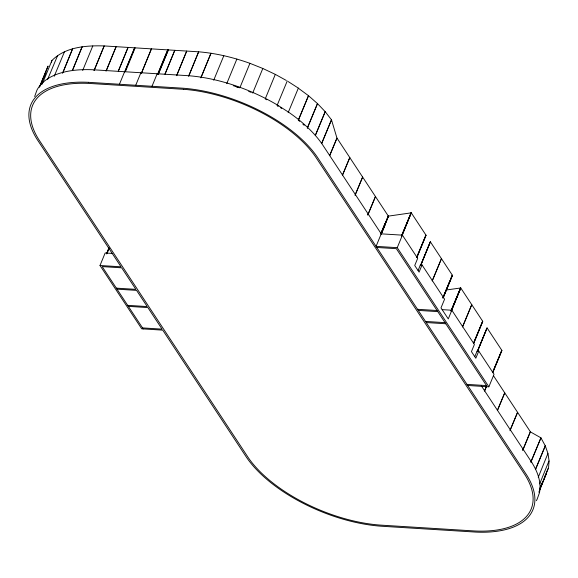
<?xml version="1.0" encoding="UTF-8"?>
<svg xmlns="http://www.w3.org/2000/svg" width="578" height="578" viewBox="0 0 578 578"><rect width="100%" height="100%" fill="white"/><g stroke="black" fill="none" stroke-linecap="round" stroke-linejoin="round"><path stroke-width="0.87" d="M539.411 490.014L548.508 467.942L549.1 461.034L548.016 453.629L545.278 445.848L540.936 437.835L530.272 431.809L522.693 450.197M249.913 63.392L249.927 63.32C233.382 57.424 216.186 53.255 198.651 51.81L104.177 45.929C86.079 45.373 65.444 46.89 51.948 60.466L42.172 84.171M34.658 96.519L36.941 90.146A109.69 52.844 22.4 0 1 93.607 69.801L188.161 75.689A109.69 52.844 22.4 0 1 277.621 105.145L288.848 112.356A109.661 52.829 22.4 0 1 322.314 144.363L381.242 233.844L402.404 235.159L417.677 258.344L414.729 265.497L419.093 272.122L422.034 264.97L420.95 264.905L430.292 241.907L420.82 264.897L430.292 241.907M39.297 87.314L48.061 66.065L39.781 86.563M40.409 85.45L45.951 72.423M41.565 83.051L42.577 80.602M43.928 77.329L44.94 74.88M51.413 62.171L51.948 60.466M47.627 79.374L57.525 55.748M54.216 76.274L64.44 51.839M62.503 73.305L72.611 48.783L62.951 72.575M72.351 70.502L82.127 46.804L72.452 70.595M82.683 70.458L92.791 45.937M94.069 70.444L104.177 45.929L94.135 70.538M106.012 71.188L116.113 46.673L106.41 70.465M118.288 71.116L128.056 47.418L118.353 71.21M119.444 84.251L124.602 71.73M124.487 72.344L134.595 47.822L135.136 47.858L125.426 71.65M124.884 71.614L134.652 47.916M135.729 85.262L140.888 72.749L141.307 73.392L151.414 48.87L141.372 73.485M152.007 86.274L157.165 73.76L157.592 74.403L167.692 49.881L168.299 50.011L158.191 74.533M157.649 74.497L167.757 49.975M158.134 74.439L168.299 50.011M165.005 74.027L174.773 50.322L165.062 74.121M176.601 75.588L186.708 51.066L176.666 75.682M88.448 82.314L183.002 88.21A109.683 52.844 22.4 0 1 317.141 156.876L526.637 474.957A109.683 52.844 22.4 0 1 475.326 532.063L380.772 526.182A109.683 52.844 22.4 0 1 246.633 457.516L162.736 330.139L141.711 328.824L100.001 265.497L105.16 252.976L112.168 253.417M106.533 253.684L108.888 247.962M106.728 253.778L109.083 248.063L106.865 253.793M188.551 76.332L198.651 51.81L188.941 75.61M200.884 77.734L210.992 53.212L200.92 77.82M213.708 80.234L223.816 55.712M226.742 83.615L236.85 59.101M239.805 87.914L249.927 63.32L262.824 68.471L275.33 74.389L286.276 80.436M252.687 93.058L262.788 68.544M277.064 105.536L287.237 80.971M288.155 112.667L298.349 88.109L288.198 81.585M298.284 120.238L308.493 95.688L317.488 103.592L325.197 111.677L331.483 119.805L336.96 138.084L388.358 216.129L411.276 212.841L426.065 235.289L416.926 257.456M307.265 128.128L317.488 103.592L307.38 128.106M315.299 135.382L325.197 111.677L315.429 135.382M321.578 143.517L331.483 119.812L321.715 143.517M329.576 155.67L336.96 138.084L329.706 155.677M342.407 175.156L349.791 157.577L342.544 175.163M355.239 194.641L362.63 177.063L355.044 195.451M367.745 214.929L375.462 196.549L367.883 214.937M380.859 233.498L384.941 223.599L384.775 223.924M380.916 233.591L388.293 216.035L381.039 233.779M381.242 233.729L388.488 216.136L376.083 246.358L397.245 247.673L488.872 386.798L494.031 374.284L478.757 351.092L477.674 351.027L487.008 328.029L477.536 351.019L487.008 328.029M381.104 234.625L385.526 223.903L384.941 223.599M401.529 235.81L411.052 212.942M401.594 235.903L411.066 212.914M401.732 235.911L411.276 212.841M402.266 235.188L411.204 212.928M397.245 247.673L402.404 235.159M416.673 257.268L425.943 235.109L416.789 257.448M418.096 270.49L420.408 264.869L420.82 264.897M432.185 280.821L441.455 258.662L432.322 280.829M443.015 297.468L445.717 290.907M446.397 289.267L449.778 281.067M450.45 279.427L452.364 275.222L442.885 298.212M443.073 297.562L452.285 275.309M443.348 297.576L452.487 275.41L430.429 241.915M450.977 310.892L460.724 287.923L482.782 321.411L473.649 343.585M451.042 310.986L460.514 287.996L445.732 290.069M451.18 310.993L460.724 287.923M451.577 310.263L460.652 288.003M451.714 310.27L460.709 288.097M442.148 309.635L451.851 310.241L448.275 318.926L441 307.886L444.583 299.202L422.034 264.97M462.479 326.83L471.756 304.671L462.617 326.837M473.389 343.39L482.659 321.231L473.512 343.57M474.813 356.612L477.132 350.99L477.536 351.019M478.757 351.092L475.81 358.244L471.446 351.619L474.394 344.474L451.851 310.241M484.516 390.938L486.495 386.14M484.653 390.945L486.633 386.147M492.543 372.463L501.812 350.304L492.601 372.557M492.796 372.658L501.935 350.492L487.146 328.037M497.355 410.423L504.739 392.845L497.485 410.438M510.186 429.916L517.57 412.331L509.991 430.718M522.83 450.211L530.409 431.817L493.388 375.606M531.016 461.547L540.929 437.835L530.828 462.357M535.365 469.531L545.278 445.848L535.51 469.553M538.248 477.327L547.872 453.593M539.664 483.916L548.948 460.991M539.599 489.14L542.634 481.785M544.657 476.879L548.023 468.707M539.7 489.718L546.102 474.191L538.841 492.232M275.28 74.446L265.223 98.91L266.79 99.77M298.262 88.145L308.493 95.688L298.385 120.21L299.671 121.337M388.553 216.23L388.156 216.028M376.805 247.463L396.342 248.677L486.517 385.591L466.981 384.377M420.307 265.129L421.933 265.23M100.001 265.497L121.026 266.805L37.144 139.428A109.683 52.844 22.4 0 1 88.456 82.322M116.351 288.147L135.881 289.361L121.691 267.816L102.162 266.595L143.207 328.918M117.016 289.159L136.553 290.373L147.217 306.571L127.68 305.35M417.533 309.295L437.069 310.509M418.255 310.4L437.792 311.614M425.531 321.44L445.067 322.654M426.253 322.546L445.79 323.759M128.345 306.362L147.881 307.583L162.071 329.128L142.535 327.907M477.023 351.251L478.649 351.352M467.703 385.475L488.872 386.798M233.281 85.689L239.003 87.574L236.539 86.845M248.692 91.382L251.105 92.35M277.599 105.788L278.097 106.106M280.272 107.508L281.717 108.44M277.563 105.861L278.018 106.15M302.879 124.162L304.165 125.289M481.286 385.743L531.796 462.443M536.319 500.692A109.69 52.844 22.4 0 0 537.15 499.211L539.433 492.839A109.69 52.844 22.4 0 0 531.782 462.451M183.667 89.308L89.243 83.427A107.819 51.941 22.4 0 0 38.798 139.573L248.222 457.566A107.819 51.941 22.4 0 0 380.114 525.084L474.531 530.965A107.819 51.941 22.4 0 0 524.976 474.813L315.552 156.819A107.819 51.941 22.4 0 0 183.667 89.308"/></g></svg>
